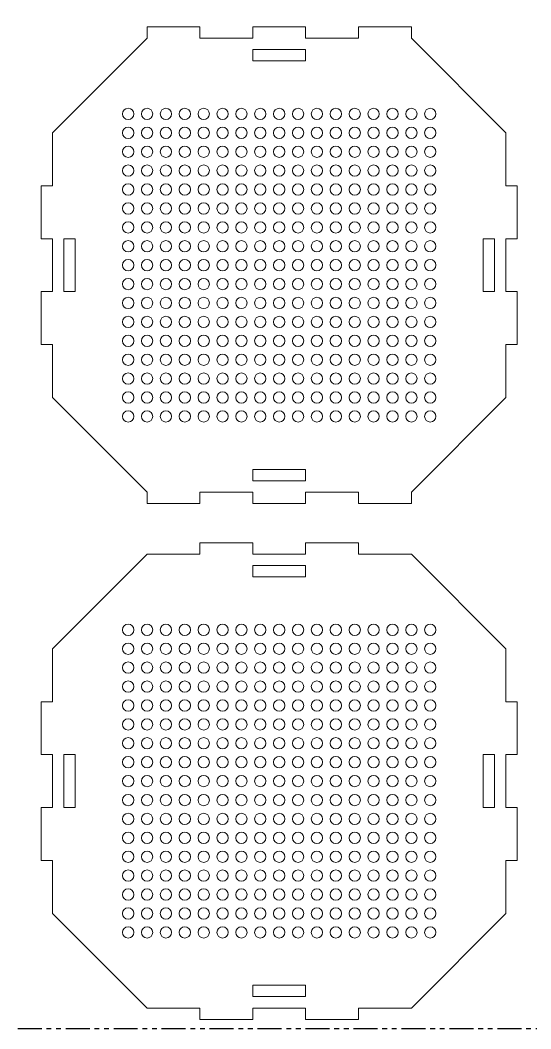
# Model space of a CAD drawing. Header units: millimetres. Extents: x -7 to 2412, y -1919 to -35.
# Drawn here: x 255.9 to 391.1, y -510.6 to -243.9 of the extents above; entities that cross this region are included whole.
import ezdxf

# ---------------------------------------------------------------- set-up
doc = ezdxf.new("R2010")
doc.units = ezdxf.units.MM
doc.linetypes.add('PHANTOM', pattern=[12.7, 6.35, -1.27, 1.27, -1.27, 1.27, -1.27])
doc.layers.add('Network', color=7, linetype='PHANTOM')
doc.layers.add('Outer Shell', color=10, linetype='Continuous')

msp = doc.modelspace()

# ---------------------------------------------------------------- linework, layer by layer
at = {"layer": 'Network'}
msp.add_lwpolyline([(-6.61, -110.6), (693.39, -110.6), (693.39, -510.61), (-6.61, -510.61)], close=True, dxfattribs=at)
at = {"layer": 'Outer Shell', "linetype": 'Continuous', "lineweight": 15}
for p, q in [((289.47, -245.67), (289.47, -248.67)), ((303.47, -245.67), (289.47, -245.67)), ((303.47, -245.67), (303.47, -248.67)), ((317.47, -248.67), (317.47, -245.67)), ((331.47, -245.67), (317.47, -245.67)), ((331.47, -245.67), (331.47, -248.67)), ((345.47, -248.67), (345.47, -245.67)), ((359.47, -245.67), (345.47, -245.67)), ((359.47, -248.67), (359.47, -245.67)), ((264.47, -273.67), (289.47, -248.67)), ((303.47, -248.67), (317.47, -248.67)), ((331.47, -248.67), (345.47, -248.67)), ((359.47, -248.67), (384.47, -273.67)), ((331.47, -251.67), (317.47, -251.67)), ((317.47, -251.67), (317.47, -254.67)), ((331.47, -254.67), (331.47, -251.67)), ((317.47, -254.67), (331.47, -254.67)), ((264.47, -287.67), (264.47, -273.67)), ((384.47, -273.67), (384.47, -287.67)), ((261.47, -287.67), (264.47, -287.67)), ((261.47, -287.67), (261.47, -301.67)), ((384.47, -287.67), (387.47, -287.67)), ((387.47, -301.67), (387.47, -287.67)), ((264.47, -301.67), (261.47, -301.67)), ((264.47, -315.67), (264.47, -301.67)), ((270.47, -301.67), (267.47, -301.67)), ((267.47, -301.67), (267.47, -315.67)), ((270.47, -315.67), (270.47, -301.67)), ((378.47, -301.67), (378.47, -315.67)), ((381.47, -301.67), (378.47, -301.67)), ((381.47, -315.67), (381.47, -301.67)), ((387.47, -301.67), (384.47, -301.67)), ((384.47, -301.67), (384.47, -315.67)), ((261.47, -315.67), (261.47, -329.67)), ((261.47, -315.67), (264.47, -315.67)), ((267.47, -315.67), (270.47, -315.67)), ((378.47, -315.67), (381.47, -315.67)), ((384.47, -315.67), (387.47, -315.67)), ((387.47, -329.67), (387.47, -315.67)), ((264.47, -329.67), (261.47, -329.67)), ((264.47, -343.67), (264.47, -329.67)), ((387.47, -329.67), (384.47, -329.67)), ((384.47, -329.67), (384.47, -343.67)), ((289.47, -368.67), (264.47, -343.67)), ((384.47, -343.67), (359.47, -368.67)), ((331.47, -362.67), (317.47, -362.67)), ((317.47, -362.67), (317.47, -365.67)), ((331.47, -365.67), (331.47, -362.67)), ((317.47, -365.67), (331.47, -365.67)), ((289.47, -368.67), (289.47, -371.67)), ((317.47, -368.67), (303.47, -368.67)), ((303.47, -368.67), (303.47, -371.67)), ((317.47, -371.67), (317.47, -368.67)), ((345.47, -368.67), (331.47, -368.67)), ((331.47, -368.67), (331.47, -371.67)), ((345.47, -371.67), (345.47, -368.67)), ((359.47, -371.67), (359.47, -368.67)), ((289.47, -371.67), (303.47, -371.67)), ((317.47, -371.67), (331.47, -371.67)), ((345.47, -371.67), (359.47, -371.67)), ((303.47, -385.1), (303.47, -382.1)), ((317.47, -382.1), (303.47, -382.1)), ((317.47, -382.1), (317.47, -385.1)), ((331.47, -385.1), (331.47, -382.1)), ((345.47, -382.1), (331.47, -382.1)), ((345.47, -382.1), (345.47, -385.1)), ((264.47, -410.1), (289.47, -385.1)), ((289.47, -385.1), (303.47, -385.1)), ((317.47, -385.1), (331.47, -385.1)), ((345.47, -385.1), (359.47, -385.1)), ((359.47, -385.1), (384.47, -410.1)), ((331.47, -388.1), (317.47, -388.1)), ((317.47, -388.1), (317.47, -391.1)), ((331.47, -391.1), (331.47, -388.1)), ((317.47, -391.1), (331.47, -391.1)), ((264.47, -424.1), (264.47, -410.1)), ((384.47, -410.1), (384.47, -424.1)), ((261.47, -424.1), (264.47, -424.1)), ((261.47, -424.1), (261.47, -438.1)), ((384.47, -424.1), (387.47, -424.1)), ((387.47, -438.1), (387.47, -424.1)), ((264.47, -438.1), (261.47, -438.1)), ((264.47, -452.1), (264.47, -438.1)), ((270.47, -438.1), (267.47, -438.1)), ((267.47, -438.1), (267.47, -452.1)), ((270.47, -452.1), (270.47, -438.1)), ((378.47, -438.1), (378.47, -452.1)), ((381.47, -438.1), (378.47, -438.1)), ((381.47, -452.1), (381.47, -438.1)), ((387.47, -438.1), (384.47, -438.1)), ((384.47, -438.1), (384.47, -452.1)), ((261.47, -452.1), (261.47, -466.1)), ((261.47, -452.1), (264.47, -452.1)), ((267.47, -452.1), (270.47, -452.1)), ((378.47, -452.1), (381.47, -452.1)), ((384.47, -452.1), (387.47, -452.1)), ((387.47, -466.1), (387.47, -452.1)), ((264.47, -466.1), (261.47, -466.1)), ((264.47, -480.1), (264.47, -466.1)), ((387.47, -466.1), (384.47, -466.1)), ((384.47, -466.1), (384.47, -480.1)), ((289.47, -505.1), (264.47, -480.1)), ((384.47, -480.1), (359.47, -505.1)), ((331.47, -499.1), (317.47, -499.1)), ((317.47, -499.1), (317.47, -502.1)), ((331.47, -502.1), (331.47, -499.1)), ((317.47, -502.1), (331.47, -502.1)), ((303.47, -505.1), (289.47, -505.1)), ((303.47, -508.1), (303.47, -505.1)), ((331.47, -505.1), (317.47, -505.1)), ((317.47, -505.1), (317.47, -508.1)), ((331.47, -508.1), (331.47, -505.1)), ((359.47, -505.1), (345.47, -505.1)), ((345.47, -505.1), (345.47, -508.1)), ((303.47, -508.1), (317.47, -508.1)), ((331.47, -508.1), (345.47, -508.1))]:
    msp.add_line(p, q, dxfattribs=at)
for centre in [(284.47, -268.67), (289.47, -268.67), (294.47, -268.67), (299.47, -268.67), (304.47, -268.67), (309.47, -268.67), (314.47, -268.67), (319.47, -268.67), (324.47, -268.67), (329.47, -268.67), (334.47, -268.67), (339.47, -268.67), (344.47, -268.67), (349.47, -268.67), (354.47, -268.67), (359.47, -268.67), (364.47, -268.67), (284.47, -273.67), (289.47, -273.67), (294.47, -273.67), (299.47, -273.67), (304.47, -273.67), (309.47, -273.67), (314.47, -273.67), (319.47, -273.67), (324.47, -273.67), (329.47, -273.67), (334.47, -273.67), (339.47, -273.67), (344.47, -273.67), (349.47, -273.67), (354.47, -273.67), (359.47, -273.67), (364.47, -273.67), (284.47, -278.67), (289.47, -278.67), (294.47, -278.67), (299.47, -278.67), (304.47, -278.67), (309.47, -278.67), (314.47, -278.67), (319.47, -278.67), (324.47, -278.67), (329.47, -278.67), (334.47, -278.67), (339.47, -278.67), (344.47, -278.67), (349.47, -278.67), (354.47, -278.67), (359.47, -278.67), (364.47, -278.67), (284.47, -283.67), (289.47, -283.67), (294.47, -283.67), (299.47, -283.67), (304.47, -283.67), (309.47, -283.67), (314.47, -283.67), (319.47, -283.67), (324.47, -283.67), (329.47, -283.67), (334.47, -283.67), (339.47, -283.67), (344.47, -283.67), (349.47, -283.67), (354.47, -283.67), (359.47, -283.67), (364.47, -283.67), (284.47, -288.67), (289.47, -288.67), (294.47, -288.67), (299.47, -288.67), (304.47, -288.67), (309.47, -288.67), (314.47, -288.67), (319.47, -288.67), (324.47, -288.67), (329.47, -288.67), (334.47, -288.67), (339.47, -288.67), (344.47, -288.67), (349.47, -288.67), (354.47, -288.67), (359.47, -288.67), (364.47, -288.67), (284.47, -293.67), (289.47, -293.67), (294.47, -293.67), (299.47, -293.67), (304.47, -293.67), (309.47, -293.67), (314.47, -293.67), (319.47, -293.67), (324.47, -293.67), (329.47, -293.67), (334.47, -293.67), (339.47, -293.67), (344.47, -293.67), (349.47, -293.67), (354.47, -293.67), (359.47, -293.67), (364.47, -293.67), (284.47, -298.67), (289.47, -298.67), (294.47, -298.67), (299.47, -298.67), (304.47, -298.67), (309.47, -298.67), (314.47, -298.67), (319.47, -298.67), (324.47, -298.67), (329.47, -298.67), (334.47, -298.67), (339.47, -298.67), (344.47, -298.67), (349.47, -298.67), (354.47, -298.67), (359.47, -298.67), (364.47, -298.67), (284.47, -303.67), (289.47, -303.67), (294.47, -303.67), (299.47, -303.67), (304.47, -303.67), (309.47, -303.67), (314.47, -303.67), (319.47, -303.67), (324.47, -303.67), (329.47, -303.67), (334.47, -303.67), (339.47, -303.67), (344.47, -303.67), (349.47, -303.67), (354.47, -303.67), (359.47, -303.67), (364.47, -303.67), (284.47, -308.67), (289.47, -308.67), (294.47, -308.67), (299.47, -308.67), (304.47, -308.67), (309.47, -308.67), (314.47, -308.67), (319.47, -308.67), (324.47, -308.67), (329.47, -308.67), (334.47, -308.67), (339.47, -308.67), (344.47, -308.67), (349.47, -308.67), (354.47, -308.67), (359.47, -308.67), (364.47, -308.67), (284.47, -313.67), (289.47, -313.67), (294.47, -313.67), (299.47, -313.67), (304.47, -313.67), (309.47, -313.67), (314.47, -313.67), (319.47, -313.67), (324.47, -313.67), (329.47, -313.67), (334.47, -313.67), (339.47, -313.67), (344.47, -313.67), (349.47, -313.67), (354.47, -313.67), (359.47, -313.67), (364.47, -313.67), (284.47, -318.67), (289.47, -318.67), (294.47, -318.67), (299.47, -318.67), (304.47, -318.67), (309.47, -318.67), (314.47, -318.67), (319.47, -318.67), (324.47, -318.67), (329.47, -318.67), (334.47, -318.67), (339.47, -318.67), (344.47, -318.67), (349.47, -318.67), (354.47, -318.67), (359.47, -318.67), (364.47, -318.67), (284.47, -323.67), (289.47, -323.67), (294.47, -323.67), (299.47, -323.67), (304.47, -323.67), (309.47, -323.67), (314.47, -323.67), (319.47, -323.67), (324.47, -323.67), (329.47, -323.67), (334.47, -323.67), (339.47, -323.67), (344.47, -323.67), (349.47, -323.67), (354.47, -323.67), (359.47, -323.67), (364.47, -323.67), (284.47, -328.67), (289.47, -328.67), (294.47, -328.67), (299.47, -328.67), (304.47, -328.67), (309.47, -328.67), (314.47, -328.67), (319.47, -328.67), (324.47, -328.67), (329.47, -328.67), (334.47, -328.67), (339.47, -328.67), (344.47, -328.67), (349.47, -328.67), (354.47, -328.67), (359.47, -328.67), (364.47, -328.67), (284.47, -333.67), (289.47, -333.67), (294.47, -333.67), (299.47, -333.67), (304.47, -333.67), (309.47, -333.67), (314.47, -333.67), (319.47, -333.67), (324.47, -333.67), (329.47, -333.67), (334.47, -333.67), (339.47, -333.67), (344.47, -333.67), (349.47, -333.67), (354.47, -333.67), (359.47, -333.67), (364.47, -333.67), (284.47, -338.67), (289.47, -338.67), (294.47, -338.67), (299.47, -338.67), (304.47, -338.67), (309.47, -338.67), (314.47, -338.67), (319.47, -338.67), (324.47, -338.67), (329.47, -338.67), (334.47, -338.67), (339.47, -338.67), (344.47, -338.67), (349.47, -338.67), (354.47, -338.67), (359.47, -338.67), (364.47, -338.67), (284.47, -343.67), (289.47, -343.67), (294.47, -343.67), (299.47, -343.67), (304.47, -343.67), (309.47, -343.67), (314.47, -343.67), (319.47, -343.67), (324.47, -343.67), (329.47, -343.67), (334.47, -343.67), (339.47, -343.67), (344.47, -343.67), (349.47, -343.67), (354.47, -343.67), (359.47, -343.67), (364.47, -343.67), (284.47, -348.67), (289.47, -348.67), (294.47, -348.67), (299.47, -348.67), (304.47, -348.67), (309.47, -348.67), (314.47, -348.67), (319.47, -348.67), (324.47, -348.67), (329.47, -348.67), (334.47, -348.67), (339.47, -348.67), (344.47, -348.67), (349.47, -348.67), (354.47, -348.67), (359.47, -348.67), (364.47, -348.67), (284.47, -405.1), (289.47, -405.1), (294.47, -405.1), (299.47, -405.1), (304.47, -405.1), (309.47, -405.1), (314.47, -405.1), (319.47, -405.1), (324.47, -405.1), (329.47, -405.1), (334.47, -405.1), (339.47, -405.1), (344.47, -405.1), (349.47, -405.1), (354.47, -405.1), (359.47, -405.1), (364.47, -405.1), (284.47, -410.1), (289.47, -410.1), (294.47, -410.1), (299.47, -410.1), (304.47, -410.1), (309.47, -410.1), (314.47, -410.1), (319.47, -410.1), (324.47, -410.1), (329.47, -410.1), (334.47, -410.1), (339.47, -410.1), (344.47, -410.1), (349.47, -410.1), (354.47, -410.1), (359.47, -410.1), (364.47, -410.1), (284.47, -415.1), (289.47, -415.1), (294.47, -415.1), (299.47, -415.1), (304.47, -415.1), (309.47, -415.1), (314.47, -415.1), (319.47, -415.1), (324.47, -415.1), (329.47, -415.1), (334.47, -415.1), (339.47, -415.1), (344.47, -415.1), (349.47, -415.1), (354.47, -415.1), (359.47, -415.1), (364.47, -415.1), (284.47, -420.1), (289.47, -420.1), (294.47, -420.1), (299.47, -420.1), (304.47, -420.1), (309.47, -420.1), (314.47, -420.1), (319.47, -420.1), (324.47, -420.1), (329.47, -420.1), (334.47, -420.1), (339.47, -420.1), (344.47, -420.1), (349.47, -420.1), (354.47, -420.1), (359.47, -420.1), (364.47, -420.1), (284.47, -425.1), (289.47, -425.1), (294.47, -425.1), (299.47, -425.1), (304.47, -425.1), (309.47, -425.1), (314.47, -425.1), (319.47, -425.1), (324.47, -425.1), (329.47, -425.1), (334.47, -425.1), (339.47, -425.1), (344.47, -425.1), (349.47, -425.1), (354.47, -425.1), (359.47, -425.1), (364.47, -425.1), (284.47, -430.1), (289.47, -430.1), (294.47, -430.1), (299.47, -430.1), (304.47, -430.1), (309.47, -430.1), (314.47, -430.1), (319.47, -430.1), (324.47, -430.1), (329.47, -430.1), (334.47, -430.1), (339.47, -430.1), (344.47, -430.1), (349.47, -430.1), (354.47, -430.1), (359.47, -430.1), (364.47, -430.1), (284.47, -435.1), (289.47, -435.1), (294.47, -435.1), (299.47, -435.1), (304.47, -435.1), (309.47, -435.1), (314.47, -435.1), (319.47, -435.1), (324.47, -435.1), (329.47, -435.1), (334.47, -435.1), (339.47, -435.1), (344.47, -435.1), (349.47, -435.1), (354.47, -435.1), (359.47, -435.1), (364.47, -435.1), (284.47, -440.1), (289.47, -440.1), (294.47, -440.1), (299.47, -440.1), (304.47, -440.1), (309.47, -440.1), (314.47, -440.1), (319.47, -440.1), (324.47, -440.1), (329.47, -440.1), (334.47, -440.1), (339.47, -440.1), (344.47, -440.1), (349.47, -440.1), (354.47, -440.1), (359.47, -440.1), (364.47, -440.1), (284.47, -445.1), (289.47, -445.1), (294.47, -445.1), (299.47, -445.1), (304.47, -445.1), (309.47, -445.1), (314.47, -445.1), (319.47, -445.1), (324.47, -445.1), (329.47, -445.1), (334.47, -445.1), (339.47, -445.1), (344.47, -445.1), (349.47, -445.1), (354.47, -445.1), (359.47, -445.1), (364.47, -445.1), (284.47, -450.1), (289.47, -450.1), (294.47, -450.1), (299.47, -450.1), (304.47, -450.1), (309.47, -450.1), (314.47, -450.1), (319.47, -450.1), (324.47, -450.1), (329.47, -450.1), (334.47, -450.1), (339.47, -450.1), (344.47, -450.1), (349.47, -450.1), (354.47, -450.1), (359.47, -450.1), (364.47, -450.1), (284.47, -455.1), (289.47, -455.1), (294.47, -455.1), (299.47, -455.1), (304.47, -455.1), (309.47, -455.1), (314.47, -455.1), (319.47, -455.1), (324.47, -455.1), (329.47, -455.1), (334.47, -455.1), (339.47, -455.1), (344.47, -455.1), (349.47, -455.1), (354.47, -455.1), (359.47, -455.1), (364.47, -455.1), (284.47, -460.1), (289.47, -460.1), (294.47, -460.1), (299.47, -460.1), (304.47, -460.1), (309.47, -460.1), (314.47, -460.1), (319.47, -460.1), (324.47, -460.1), (329.47, -460.1), (334.47, -460.1), (339.47, -460.1), (344.47, -460.1), (349.47, -460.1), (354.47, -460.1), (359.47, -460.1), (364.47, -460.1), (284.47, -465.1), (289.47, -465.1), (294.47, -465.1), (299.47, -465.1), (304.47, -465.1), (309.47, -465.1), (314.47, -465.1), (319.47, -465.1), (324.47, -465.1), (329.47, -465.1), (334.47, -465.1), (339.47, -465.1), (344.47, -465.1), (349.47, -465.1), (354.47, -465.1), (359.47, -465.1), (364.47, -465.1), (284.47, -470.1), (289.47, -470.1), (294.47, -470.1), (299.47, -470.1), (304.47, -470.1), (309.47, -470.1), (314.47, -470.1), (319.47, -470.1), (324.47, -470.1), (329.47, -470.1), (334.47, -470.1), (339.47, -470.1), (344.47, -470.1), (349.47, -470.1), (354.47, -470.1), (359.47, -470.1), (364.47, -470.1), (284.47, -475.1), (289.47, -475.1), (294.47, -475.1), (299.47, -475.1), (304.47, -475.1), (309.47, -475.1), (314.47, -475.1), (319.47, -475.1), (324.47, -475.1), (329.47, -475.1), (334.47, -475.1), (339.47, -475.1), (344.47, -475.1), (349.47, -475.1), (354.47, -475.1), (359.47, -475.1), (364.47, -475.1), (284.47, -480.1), (289.47, -480.1), (294.47, -480.1), (299.47, -480.1), (304.47, -480.1), (309.47, -480.1), (314.47, -480.1), (319.47, -480.1), (324.47, -480.1), (329.47, -480.1), (334.47, -480.1), (339.47, -480.1), (344.47, -480.1), (349.47, -480.1), (354.47, -480.1), (359.47, -480.1), (364.47, -480.1), (284.47, -485.1), (289.47, -485.1), (294.47, -485.1), (299.47, -485.1), (304.47, -485.1), (309.47, -485.1), (314.47, -485.1), (319.47, -485.1), (324.47, -485.1), (329.47, -485.1), (334.47, -485.1), (339.47, -485.1), (344.47, -485.1), (349.47, -485.1), (354.47, -485.1), (359.47, -485.1), (364.47, -485.1)]:
    msp.add_circle(centre, 1.5, dxfattribs=at)

doc.saveas('drawing.dxf')
